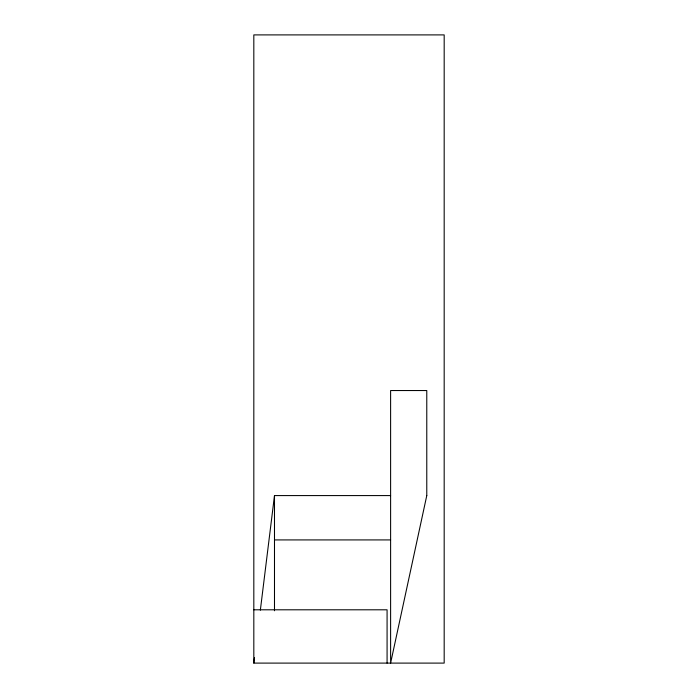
<?xml version="1.0" encoding="UTF-8"?>
<svg xmlns="http://www.w3.org/2000/svg" width="698" height="698" viewBox="0 0 698 698"><rect width="100%" height="100%" fill="white"/><g stroke="black" fill="none" stroke-linecap="round" stroke-linejoin="round"><path stroke-width="1.05" d="M253.819 663.1L253.819 34.9L444.181 34.9L444.181 663.1L253.819 663.1L254.482 657.699M260.354 610.139L274.489 495.58L390.61 495.58M274.489 539.92L390.61 539.92M253.819 609.799L387.076 609.799L387.076 663.1M274.489 495.58L274.489 610.776M426.775 495.58L390.61 663.1L390.61 390.54L426.775 390.54L426.775 495.58"/></g></svg>
